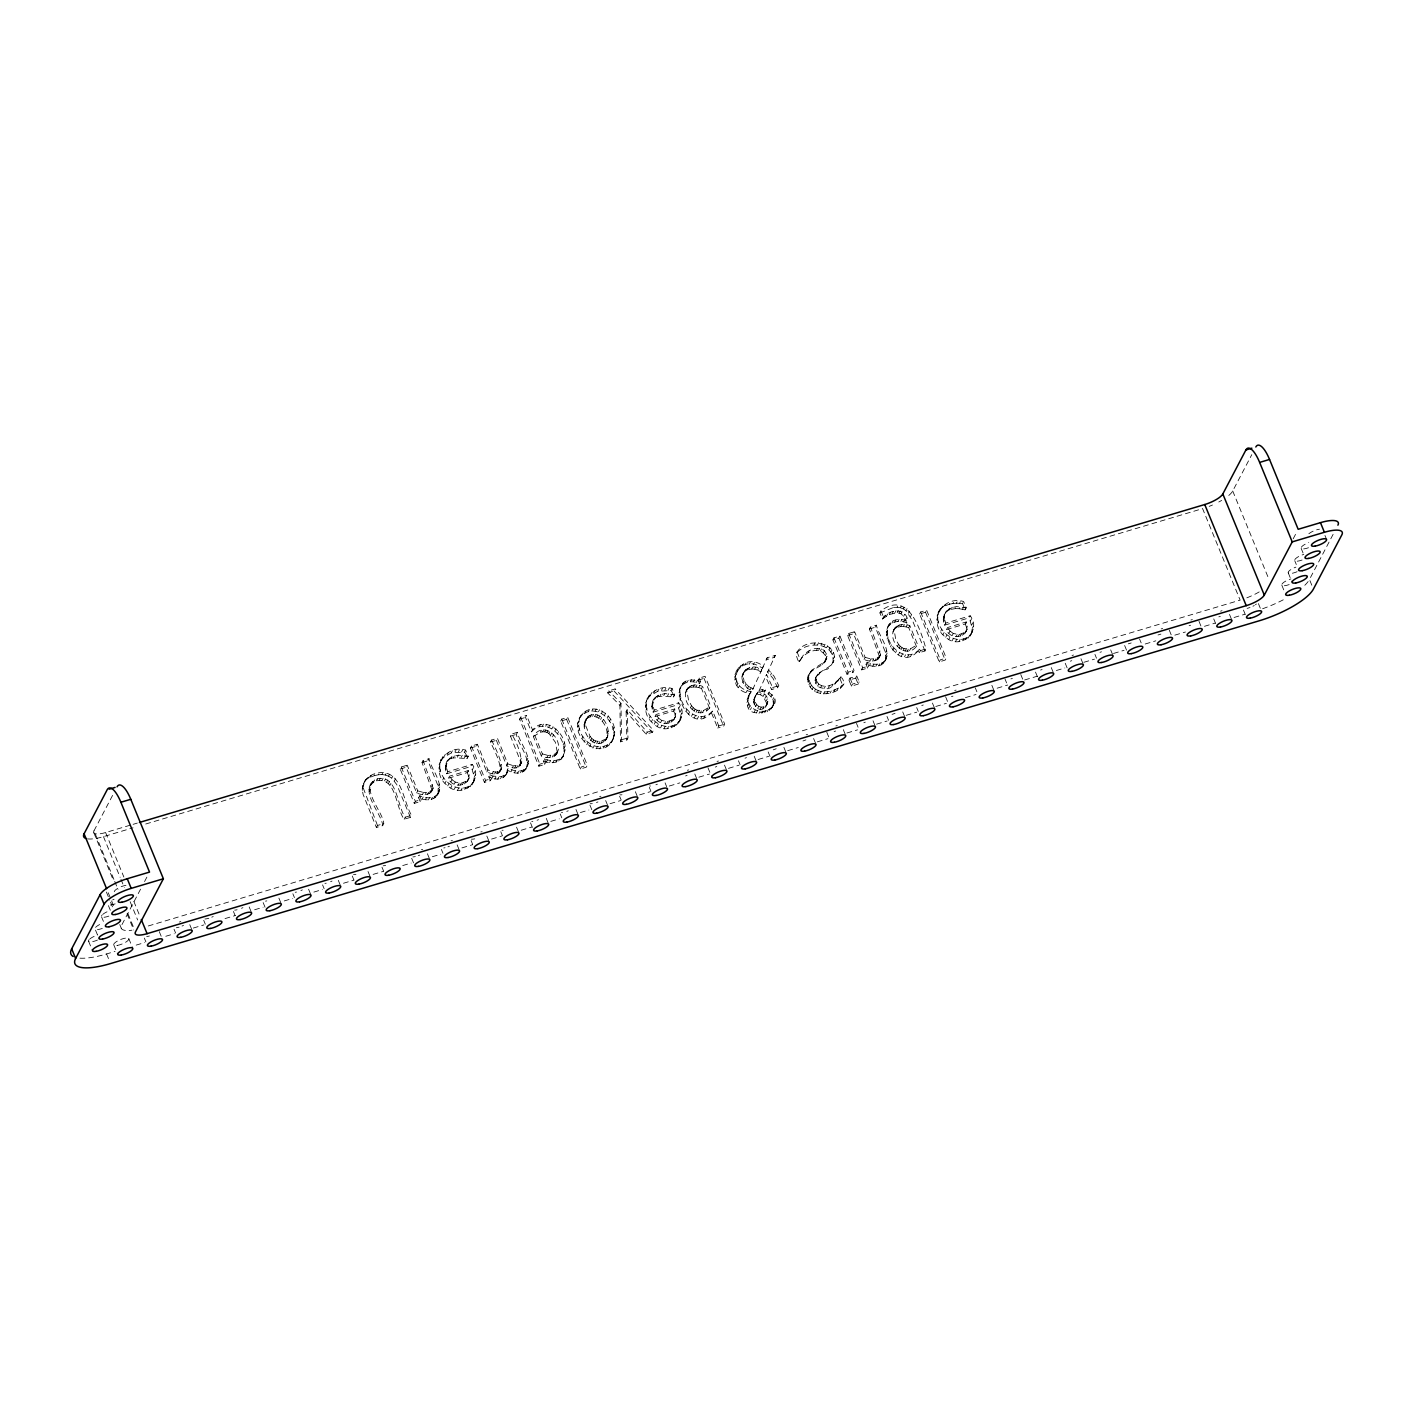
<?xml version="1.0" encoding="UTF-8"?>
<svg xmlns="http://www.w3.org/2000/svg" width="1413" height="1413" viewBox="0 0 1413 1413"><rect width="100%" height="100%" fill="white"/><g stroke="black" fill="none" stroke-linecap="round" stroke-linejoin="round"><path stroke-width="0.75" stroke-dasharray="5 3.75" d="M438.118 793.594L438.136 786.07L427.945 760.742L429.022 758.693C431.336 770.368 446.685 785.575 435.628 797.144C430.788 801.065 423.988 800.2 418.654 797.797L419.732 795.749C425.56 798.504 433.826 799.104 438.171 793.488M885.509 660.083L885.527 652.559L875.354 627.231L876.413 625.182C878.727 636.857 894.076 652.064 883.037 663.633C878.197 667.537 871.379 666.689 866.063 664.287L867.123 662.238C872.969 664.975 881.217 665.594 885.58 659.977M613.701 737.886C602.697 764.786 565.642 735.537 581.185 715.296C595.915 697.121 622.356 722.114 612.624 739.935C619.141 721.902 594.237 700.071 580.107 717.345L581.185 715.296M611.158 742.708L612.218 740.659C598.123 757.633 573.431 736.049 579.736 718.122L578.676 720.171M525.76 769.396C531.341 757.492 518.253 745.622 516.399 734.354L517.476 732.305C519.578 743.997 535.368 759.24 524.382 770.827C519.313 774.783 512.354 773.052 507.267 770.032L508.344 767.983C514.12 771.904 524.364 773.017 527.791 765.563M362.329 790.415C361.569 780.806 370.383 773.476 379.426 772.717C401.946 770.332 403.359 802.089 411.536 815.319L410.459 817.368L404.206 819.222C395.852 808.89 396.717 776.496 376.388 780.894C357.012 788.966 382.305 813.817 382.676 825.651L376.406 827.523L363.106 794.371L362.329 790.415L364.536 781.601M773.035 705.599C775.083 697.545 766.482 690.798 758.958 690.992L760.017 688.943C806.275 703.603 730.38 732.994 751.098 691.681C721.972 686.453 740.571 648.761 763.462 666.247L762.384 668.296C739.494 650.81 720.895 688.502 750.02 693.73L751.098 691.681M773.247 705.423C765.97 717.716 742.408 709.061 749.19 694.666M445.307 768.23L448.239 759.735L451.877 756.856L458.395 755.178L468.215 756.432L465.636 750.126C443.841 743.503 428.987 772.328 447.744 785.858C461.68 799.334 484.412 780.329 472.242 764.398L447.762 771.71L446.702 773.759L445.307 768.23L448.239 759.735M651.746 706.624L654.696 698.11L658.317 695.249L664.852 693.571L674.672 694.807L672.093 688.502C650.298 681.878 635.426 710.721 654.184 724.251C668.137 737.71 690.851 718.705 678.699 702.791L654.219 710.103L653.142 712.152L651.746 706.624L654.696 698.11M943.283 619.618L945.085 613.012L949.854 608.244L956.389 606.566L966.209 607.82L963.613 601.514C941.712 594.802 926.875 623.663 945.721 637.245C959.674 650.722 982.388 631.717 970.219 615.785L945.756 623.098L944.679 625.147L943.283 619.618L946.215 611.123M473.355 782.537L474.291 776.85L471.165 766.447L472.242 764.398M679.812 720.93L680.748 715.243L677.622 704.84L678.699 702.791M971.349 633.925L972.285 628.237L969.159 617.834L970.219 615.785M474.432 780.488C462.281 799.97 433.032 778.139 441.174 759.364L440.097 761.413M680.889 718.881C668.738 738.363 639.488 716.532 647.613 697.757L646.536 699.806M972.427 631.876C960.275 651.358 931.026 629.527 939.15 610.752M753.553 702.084L754.719 697.157L757.951 692.017C778.068 693.129 761.519 722.679 753.553 702.084L755.796 695.108M741.949 678.346C741.648 668.314 754.542 663.509 761.819 669.78L752.14 690.639L747.512 688.431L742.92 682.532L741.949 678.346L743.715 672.5M807.812 679.706C805.905 665.382 834.818 665.028 824.45 650.757C818.957 646.077 810.85 648.973 805.834 652.965C799.617 656.621 799.988 669.532 795.978 653.989C806.593 631.487 851.032 647.048 827.612 669.091C816.484 670.504 809.066 687.407 824.274 688.343C834.783 692.458 841.141 666.282 844.02 683.874C836.266 697.104 809.207 698.287 807.812 679.706L809.702 673.436M468.268 770.562L467.191 772.611C474.079 785.575 452.072 790.097 448.504 778.192L449.581 776.143L468.268 770.562L469.081 778.051L466.131 782.873M674.725 708.955L673.648 711.004C680.536 723.951 658.529 728.49 654.961 716.568L656.038 714.519L674.725 708.955L675.52 716.444L672.588 721.248M966.262 621.95L965.185 623.998C972.056 636.963 950.048 641.484 946.498 629.58L947.575 627.531L966.262 621.95L967.057 629.439L964.125 634.26M832.928 662.591C835.489 641.785 805.887 640.283 795.978 653.989M799.546 661.478C803.555 652.576 819.328 644.893 825.316 655.72C828.742 665.876 813.694 666.83 809.649 673.612M382.676 825.651L383.753 823.602C383.382 811.786 358.072 786.917 377.448 778.846C397.795 774.448 396.929 806.841 405.284 817.191L404.206 819.222M507.267 770.032L506.825 773.229L508.344 767.983M531.412 731.81C545.93 715.826 567.761 737.78 563.54 754.666C572.071 736.985 544.341 711.304 531.412 731.81L525.495 717.415L526.572 715.367L532.471 729.762M815.036 680.624C816.29 669.974 830.438 669.886 834.006 660.56M584.17 724.48L587.596 716.833C600.861 706.783 614.673 731.051 604.835 741.083C594.219 749.526 583.498 734.654 584.17 724.48L587.596 716.833M586.536 718.881C598.741 709.114 612.73 731.086 604.835 741.083M711.587 713.106L717.698 727.995L718.775 725.946L712.664 711.057C687.742 743.273 658.864 668.314 700.583 681.596L699.506 683.645C693.377 680.589 684.563 680.907 680.607 687.195M712.664 711.057C697.192 727.801 673.559 702.19 681.667 685.146M918.415 651.269L919.368 652.647L920.446 650.598L919.492 649.221C894.941 681.154 866.416 609.021 907.87 620.908L906.81 622.956C900.629 620.095 892.115 620.996 888.018 626.86M919.492 649.221C904.885 665.929 880.546 641.573 889.095 624.811M766.341 706.041L767.948 701.625M491.494 740.059C495.716 748.696 512.831 780.488 487.909 769.908L477.4 744.262L476.322 746.311L486.831 771.957C511.753 782.537 494.638 750.745 490.417 742.108L491.494 740.059L497.429 738.275L507.797 763.868L506.719 765.917C531.871 776.779 517.582 742.655 511.541 734.071L517.476 732.305M520.39 765.104L520.214 760.424L510.464 736.12L511.541 734.071M416.658 792.905L417.718 790.856L407.209 765.21L406.132 767.259L416.658 792.905C422.346 795.837 431.707 795.678 433.12 788.065L423.07 760.477L429.022 758.693M431.636 791.492L433.12 788.065M864.05 659.394L865.127 657.345L854.6 631.699L853.523 633.731L864.05 659.394C869.737 662.326 879.098 662.167 880.511 654.537L870.479 626.948L876.413 625.182M879.027 657.981L880.511 654.537M556.669 753.73L558.276 749.932C561.244 735.802 542.08 720.983 533.337 736.509L541.32 755.973C547.414 759.099 557.146 757.951 558.276 749.932M685.711 692.547C686.93 684.616 696.485 683.38 702.579 686.453L710.704 706.253C701.837 721.743 682.656 706.659 685.711 692.547L687.354 688.749M893.016 631.964C894.482 624.352 903.755 623.062 909.831 625.676L917.567 644.522C909.301 659.659 889.854 646.059 893.016 631.964L894.712 628.273M562.515 757.262L563.593 755.213C559.636 761.713 550.611 761.678 544.394 758.781L543.316 760.83C551.158 764.998 562.745 762.331 564.617 752.617M762.384 668.296L767.224 657.769L775.313 655.349L767.595 672.093L773.017 678.364L777.733 687.742L771.569 689.579L765.51 676.544L766.588 674.496L772.646 687.53L771.569 689.579M758.958 690.992L766.588 674.496M113.888 879.381L93.982 830.826L113.058 794.477M140.558 889.183L121.606 925.303A27.183 7.86 -22.3 0 0 131.921 930.196M144.55 881.588L147.535 875.883M363.459 783.65L366.197 779.058M362.435 786.917L363.512 784.869M365.119 781.089L368.51 776.867M367.451 778.916L371.548 775.083M370.471 777.115L374.251 775.702L375.328 773.653M370.012 785.186L371.089 783.138M369.199 787.253L370.277 785.204M371.478 783.438L372.555 781.389M368.934 789.39L370.012 787.341M373.597 781.99L374.657 779.958M369.182 791.633L370.259 789.584M374.251 775.702L378.348 774.766L379.426 772.717M376.388 780.894L377.448 778.846M378.348 774.766L382.005 774.554L383.064 772.522M379.249 780.312L380.327 778.263M381.987 780.294L383.064 778.245M382.005 774.554L385.343 775.031L386.42 772.999M384.495 780.859L385.572 778.828M385.343 775.031L388.522 776.161L389.599 774.112M386.685 782.043L387.745 779.994M388.416 783.579L389.493 781.548M410.459 817.368L396.682 784.427L391.737 778.157L392.796 776.108M389.864 785.434L390.942 783.385M419.732 795.749L421.286 799.564L420.226 801.613L414.274 803.379L400.179 769.025L401.257 766.976L407.209 765.21M394.386 780.912L395.463 778.863M376.406 827.523L377.483 825.475L383.753 823.602M432.042 790.114L422.01 762.525L423.07 760.477M414.274 803.379L415.351 801.33L421.286 799.564M422.487 794.53L423.547 792.481L428.598 792.269L432.714 789.443M442.905 756.573L441.827 758.622L451.295 752.882L464.559 752.158C474.291 765.652 448.504 750.674 446.031 763.674M439.107 764.592L440.167 762.543M444.283 756.273L445.342 754.224M422.134 799.052L423.211 797.003M438.895 768.071L439.973 766.023M425.154 794.707L426.231 792.658M447.426 754.365L448.504 752.317M427.521 794.318L428.598 792.269M431.601 786.564L432.678 784.515M439.461 771.851L440.538 769.802M425.348 799.758L426.426 797.727M429.464 793.558L430.541 791.51M451.295 752.882L452.372 750.833M430.806 792.64L431.883 790.591M445.395 765.828L446.473 763.779M448.751 760.194L449.829 758.145M428.404 799.899L429.464 797.85M450.8 758.905L451.877 756.856M454.951 752.069L456.028 750.02M445.731 770.88L446.367 766.182M438.136 786.07L439.196 784.038M431.336 799.369L432.396 797.321M453.308 757.933L454.385 755.902M442.728 779.852L443.806 777.804M438.648 788.843L439.726 786.794M433.703 798.416L434.78 796.367M458.395 751.84L459.472 749.791M435.628 797.144L436.705 795.095M438.648 791.351L439.708 789.302M437.112 795.537L439.196 791.545M457.317 757.227L458.395 755.178M445.042 783.155L446.119 781.106M461.556 751.946L462.634 749.897M461.168 757.315L462.245 755.266M464.559 752.158L465.636 750.126M447.744 785.858L448.804 783.809M450.959 781.742L452.036 779.711L449.581 776.143M464.453 757.88L465.531 755.831M490.399 780.665L488.845 776.85L489.922 774.801L491.477 778.616L490.399 780.665L484.465 782.431L470.37 748.078L471.447 746.029L477.4 744.262M450.818 787.977L451.895 785.928M466.802 758.569L467.88 756.52M467.155 758.463L468.215 756.432M454.227 784.144L455.286 782.096L461.186 783.173L467.208 780.824M454.156 789.425L455.216 787.377M458.059 785.257L459.137 783.208M457.565 790.132L458.642 788.101M460.108 785.222L461.186 783.173M462.387 784.745L463.446 782.696M461.08 790.132L462.157 788.083M464.524 783.915L465.601 781.866M468.286 776.814L469.346 774.766M472.454 769.59L473.532 767.542M467.279 781.601L469.081 778.051M464.683 789.408L465.76 787.359M473.761 773.476L474.839 771.427M467.685 788.26L468.763 786.211M474.291 776.85L475.369 774.819M470.123 786.758L471.2 784.71M474.15 779.852L475.21 777.804M472.013 784.851L473.09 782.82M490.417 742.108L496.369 740.324L497.429 738.275M486.831 771.957L487.909 769.908M484.465 782.431L485.542 780.382L491.477 778.616M544.394 758.781L545.86 762.384L544.782 764.433L538.848 766.217L519.56 719.182L520.638 717.133L526.572 715.367M492.166 773.723L493.243 771.675M492.007 778.174L493.066 776.126L501.544 776.691L506.525 773.635C503.558 780.4 494.373 780.135 488.845 776.85M494.603 773.971L495.68 771.922M500.167 766.411L501.244 764.362M496.705 773.67L497.765 771.622M494.921 778.987L495.998 776.938M498.418 772.999L499.496 770.95M499.619 772.152L501.756 767.754M500.343 771.092L501.421 769.043M497.712 779.199L498.789 777.15M506.719 765.917L507.355 762.614M500.467 778.722L501.544 776.691M503.275 777.503L504.353 775.454M512.354 767.771L513.431 765.74L517.812 765.652L521.468 763.073M510.976 771.816L512.054 769.767M514.738 767.983L515.798 765.934M520.214 760.424L521.291 758.375M516.734 767.701L517.812 765.652M514.332 772.893L515.409 770.862M539.201 726.777L540.278 724.728M518.465 767.012L519.542 764.963M519.666 766.164L521.803 761.766M517.476 773.229L518.536 771.18M542.433 726.176L543.493 724.127M533.337 736.509L540.367 732.27L541.444 730.221M526.819 760.247L527.879 758.198M520.514 772.752L521.591 770.703M540.367 732.27L542.627 731.828L543.705 729.779M545.63 726.3L546.69 724.251M522.616 771.922L523.693 769.873M527.314 763.055L528.391 761.006M524.382 770.827L525.442 768.778M527.261 765.475L528.338 763.426M542.627 731.828L544.8 731.863L545.877 729.815M548.809 727.13L549.887 725.081M544.8 731.863L546.884 732.393L547.961 730.362M557.217 751.981L555.397 742.284L548.88 733.418L549.957 731.369M551.971 728.684L553.048 726.635M550.77 734.919L551.829 732.87M541.32 755.973L542.398 753.924L534.414 734.46M554.956 730.892L556.016 728.861M552.465 736.897L553.543 734.848M560.678 721.142L561.738 719.093L567.69 717.309L587.313 765.175L586.236 767.224L580.301 768.99L560.678 721.142L566.613 719.358L567.69 717.309M538.848 766.217L539.925 764.168L545.86 762.384M557.57 733.7L558.647 731.651M546.955 757.456L548.014 755.407L553.348 755.037L557.746 751.681M546.372 761.925L547.449 759.876M549.675 757.562L550.752 755.513M552.271 757.085L553.348 755.037M549.551 762.614L550.628 760.565M554.214 756.291L555.291 754.242M555.68 755.16L556.757 753.111M552.783 762.755L553.861 760.706M563.116 744.898L564.193 742.849M555.998 762.155L557.058 760.123M563.84 748.431L564.917 746.382M577.917 723.368L578.994 721.319M582.174 715.013L583.251 712.964M558.736 761.006L559.813 758.958M563.981 751.681L565.059 749.632M577.864 726.865L578.941 724.816M584.894 713.176L585.971 711.128M560.908 759.382L561.985 757.333M578.518 730.627L579.595 728.578M588.267 711.834L589.327 709.785M584.505 722.29L586.377 718.369M588.197 717.68L589.274 715.632M591.782 711.11L592.842 709.061M584.311 726.971L585.247 722.432M590.298 716.815L591.376 714.766M592.542 716.373L593.619 714.324M595.173 711.092L596.251 709.043M581.82 738.646L582.898 736.597M594.696 716.426L595.774 714.377M627.178 709.573L627.973 737.886L626.895 739.935L620.484 741.843L619.901 705.317L607.696 692.882L608.773 690.833L615.132 688.943L653.424 730.291L652.347 732.34L646.147 734.177L626.1 711.622L627.178 709.573L647.225 732.146L653.424 730.291M598.458 711.763L599.536 709.715M596.763 716.956L597.84 714.907M584.099 741.984L585.176 739.953M598.741 717.981L599.819 715.932M601.638 713.141L602.715 711.092M589.027 738.469L590.104 736.42L585.388 724.922M607.696 692.882L614.054 690.975L615.132 688.943M586.731 744.686L587.808 742.637M600.596 719.482L601.673 717.451M590.74 740.5L591.817 738.451L590.104 736.42M604.587 715.19L605.665 713.141M602.309 721.513L603.386 719.464M589.716 746.753L590.793 744.704M592.595 742.002L593.672 739.953L591.817 738.451M580.301 768.99L581.379 766.941L587.313 765.175M607.201 717.892L608.279 715.843M594.573 743.008L595.65 740.96L599.889 741.507L605.912 739.034M592.912 748.131L593.99 746.082M596.639 743.521L597.717 741.489M609.48 721.248L610.557 719.199M596.215 748.819L597.293 746.771M598.812 743.556L599.889 741.507M619.901 705.317L620.978 703.285L608.773 690.833M601.09 743.114L602.168 741.066M607.06 733.082L608.138 731.033M599.624 748.802L600.702 746.753M603.174 742.267L604.252 740.218M607.201 735.572L608.279 733.541M606.071 739.582L607.943 735.696M603.139 748.095L604.199 746.046M612.836 729.408L613.913 727.359M606.407 746.788L607.484 744.739M613.507 733.241L614.584 731.192M609.074 744.987L610.151 742.938M613.436 736.738L614.514 734.707M620.484 741.843L621.543 739.794L620.978 703.285M649.362 694.966L648.284 697.015L657.751 691.275L671.016 690.551C680.748 704.045 654.961 689.049 652.488 702.049M645.547 702.968L646.624 700.919M650.722 694.666L651.799 692.617M645.352 706.447L646.412 704.398M653.883 692.741L654.961 690.692M645.918 710.244L646.995 708.196M657.751 691.275L658.829 689.226M651.852 704.222L652.93 702.173M655.208 698.57L656.286 696.538M657.257 697.298L658.317 695.249M661.408 690.445L662.485 688.414M652.188 709.273L652.824 704.575M659.765 696.326L660.825 694.278M649.185 718.246L650.263 716.197M664.852 690.215L665.912 688.166M663.774 695.62L664.852 693.571M651.499 721.548L652.576 719.5M668.013 690.321L669.091 688.29M646.147 734.177L647.225 732.146M667.625 695.708L668.702 693.659M671.016 690.551L672.093 688.502M654.184 724.251L655.261 722.202M657.416 720.135L658.493 718.087L656.038 714.519M670.91 696.256L671.987 694.225M657.275 726.353L658.352 724.321M673.259 696.962L674.319 694.913M673.595 696.856L674.672 694.807M660.666 722.538L661.743 720.489L667.643 721.566L673.665 719.217M679.512 689.738L680.589 687.689M682.267 685.093L683.344 683.044M660.595 727.801L661.673 725.752M679.017 692.741L680.095 690.692M684.475 683.45L685.552 681.402M664.516 723.65L665.594 721.601M679.123 696.15L680.201 694.119M687.124 682.338L688.202 680.289M664.022 728.525L665.099 726.476M666.565 723.615L667.643 721.566M679.9 699.965L680.96 697.916M668.826 723.138L669.903 721.089M690.409 681.702L691.487 679.671M686.276 690.798L688.378 687.301M667.537 728.525L668.614 726.476M670.981 722.308L672.04 720.259M674.725 715.19L675.803 713.141M687.301 689.35L689.88 686.188M678.911 707.984L679.971 705.935M693.412 681.825L694.49 679.794M673.736 719.976L675.52 716.444M688.802 688.237L691.84 685.376M671.14 727.801L672.217 725.752M690.763 687.424L693.218 686.983L694.295 684.934M680.218 711.852L681.278 709.803M696.344 682.479L697.421 680.43M699.506 683.645L698.075 680.13L699.152 678.081L705.087 676.315L724.71 724.163L723.65 726.211L717.698 727.995M674.142 726.635L675.22 724.604M680.748 715.243L681.825 713.194M693.218 686.983L695.903 687.036L696.98 685.005M676.58 725.134L677.657 723.085M680.589 718.246L681.667 716.197M678.47 723.244L679.529 721.195M685.747 711.587L686.824 709.538M695.903 687.036L698.693 687.566L699.771 685.517M698.075 680.13L704.01 678.364L705.087 676.315M690.445 707.772L691.522 705.723L688.59 700.353L686.771 690.498M709.626 708.302L701.502 688.502L702.579 686.453M688.449 714.254L689.509 712.205M692.158 709.768L693.235 707.719L691.522 705.723M691.434 716.356L692.494 714.307M694.066 711.269L695.143 709.22L693.235 707.719M696.079 712.311L697.157 710.262L703.674 710.421L710.704 706.253M694.384 717.733L695.461 715.685M698.181 712.859L699.258 710.81M697.527 718.493L698.605 716.444M700.353 712.911L701.431 710.863M702.614 712.47L703.674 710.421M700.724 718.616L701.802 716.568M706.253 710.933L707.33 708.884M703.798 718.051L704.875 716.002M735.961 671.952L737.038 669.903M734.972 674.496L736.049 672.464M737.515 669.656L738.593 667.607M734.619 677.198L735.696 675.149M739.529 667.731L740.606 665.682M742.019 666.212L743.097 664.163M734.901 680.024L735.979 677.975M744.987 665.064L746.046 663.015M735.82 682.991L736.897 680.942M737.038 685.429L738.116 683.38M742.637 674.549L744.669 670.839M742.09 676.403L743.167 674.354M743.591 672.888L745.993 669.444M749.226 664.287L750.303 662.238M744.916 671.493L747.707 668.349M738.522 687.46L739.6 685.411M746.629 670.398L749.791 667.537M742.92 682.532L743.997 680.483L743.026 676.297M753.394 664.516L754.471 662.467M748.713 669.568L751.716 669.02L752.793 666.971M745.004 686.029L746.082 683.98L743.997 680.483M751.716 669.02L754.683 669.197L755.761 667.148M747.512 688.431L748.572 686.4L746.082 683.98M746.064 692.547L747.141 690.498M754.683 669.197L757.668 670.115L758.746 668.066M750.073 689.95L751.151 687.901L753.217 688.608L752.14 690.639M767.224 657.769L766.146 659.818L774.236 657.398L775.313 655.349M761.819 669.78L760.742 671.829L757.668 670.115M747.053 699.541L748.131 697.51M746.947 702.508L748.025 700.459M747.866 705.829L748.943 703.78M748.943 707.878L750.02 705.829M767.595 672.093L768.672 670.045L774.094 676.315L778.81 685.694L777.733 687.742M753.694 699.735L754.772 697.686M754.719 697.157L757.951 692.017M750.427 709.609L751.504 707.56M754.171 704.257L754.613 700.036M761.925 691.31L763.002 689.261M770.509 675.061L771.586 673.012M756.873 694.066L760.441 694.754L761.519 692.723M755.619 706.677L756.697 704.628L755.249 702.208M764.398 691.964L765.475 689.915M754.118 712.187L755.196 710.138M766.888 703.674L763.108 696.379L764.186 694.331M757.668 708.39L758.746 706.341L756.697 704.628M756.397 712.982L757.474 710.933M764.892 698.411L765.97 696.362M760.159 709.202L761.236 707.154L763.938 706.871L767.418 703.992M768.301 693.977L769.379 691.928M759.028 713.371L760.106 711.322M766.235 700.901L767.312 698.852M762.861 708.92L763.938 706.871M761.837 713.318L762.914 711.269M764.91 707.842L765.987 705.794M771.021 696.662L772.099 694.613M764.698 712.717L765.775 710.668M772.699 699.665L773.759 697.616M767.135 711.799L768.213 709.75M773.3 701.696L774.359 699.647M769.184 710.615L770.262 708.584M773.406 703.674L774.483 701.625M770.862 709.185L771.94 707.136M772.169 707.471L774.112 703.55M799.104 661.62L800.623 659.429M808.13 652.7L809.207 650.651M814.012 644.893L815.089 642.844M817.579 644.752L818.639 642.703M816.449 650.369L817.526 648.32M820.829 645.246L821.889 643.198M818.533 650.492L819.593 648.443M820.388 650.969L821.465 648.92M823.973 646.289L825.051 644.24M808.006 677.516L809.084 675.467M811.009 671.97L812.086 669.921M808.112 682.09L808.89 677.657M823.39 652.806L824.45 650.757M826.587 647.772L827.665 645.723M808.942 684.669L810.02 682.62L809.19 680.042M832.911 639.895L833.988 637.846L839.94 636.062L854.017 670.416L852.957 672.464L847.005 674.248L832.911 639.895L838.863 638.111L839.94 636.062M825.316 655.72L826.393 653.671M828.936 649.786L830.014 647.737M810.32 687.266L811.398 685.217L810.02 682.62M822.384 664.463L823.461 662.432M815.407 678.258L816.467 676.209M816.732 676.191L817.791 674.142M825.987 658.317L827.064 656.268M824.574 662.626L826.835 658.546M818.957 674.372L820.017 672.323M830.862 652.152L831.921 650.104M812.157 689.456L813.234 687.407L811.398 685.217M815.725 683.38L816.802 681.331L816.113 678.593M832.222 654.731L833.299 652.682M814.471 691.257L815.531 689.208L813.234 687.407M817.597 686.082L818.675 684.051L816.802 681.331M833.281 658.829L834.359 656.798M817.226 692.67L818.304 690.621C827.241 694.083 837.238 689.88 844.02 683.874M867.123 662.238L868.695 666.053L867.617 668.084L861.683 669.868L847.588 635.514L848.665 633.466L854.6 631.699M820.547 687.778L821.624 685.729C829.078 687.689 836.867 683.133 840.558 676.721M820.299 693.606L821.359 691.558M824.274 688.343L825.333 686.294M823.461 693.977L824.538 691.946M828.407 687.672L829.484 685.623M826.764 693.801L827.824 691.752M832.027 686.17L833.105 684.122M830.155 693.041L831.233 690.992M835.171 683.98L836.249 681.931M837.697 681.402L838.774 679.353M839.499 678.77L841.035 676.58M833.935 691.699L834.995 689.65M837.326 690.039L838.404 687.99M879.434 656.586L869.401 628.997L870.479 626.948M847.005 674.248L848.083 672.199L854.017 670.416M840.329 688.096L841.406 686.047M906.81 622.956L903.614 616.28L900.982 613.772L897.184 612.694L889.307 614.531L882.383 618.947L879.91 612.924L880.988 610.875C908.4 589.98 920.358 629.439 926.045 648.938L924.967 650.969L919.368 652.647M848.948 680.112L850.025 678.063L856.79 676.05L859.245 682.055L858.186 684.104L851.421 686.117L848.948 680.112L855.713 678.099L856.79 676.05M882.383 618.947C887.859 609.409 906.051 606.548 907.87 620.908M882.701 618.859L883.779 616.81M884.202 617.658L885.28 615.626M886.534 616.086L887.611 614.037M851.421 686.117L852.481 684.069L859.245 682.055M889.307 614.531L890.384 612.483M879.91 612.924L893.528 607.484L894.588 605.435M861.683 669.868L862.742 667.819L868.695 666.053M892.239 613.383L893.316 611.334M893.528 607.484L897.096 607.29L898.156 605.241M894.853 612.8L895.93 610.752M869.878 661.019L870.956 658.97L875.989 658.758L880.105 655.932M886.852 629.35L887.929 627.301M889.713 624.829L890.773 622.78M886.287 632.247L887.364 630.198M869.525 665.523L870.602 663.474M891.921 623.239L892.998 621.19M897.184 612.694L898.262 610.663M897.096 607.29L900.346 607.749L901.423 605.7M872.563 661.196L873.623 659.147M886.357 635.461L887.435 633.43M899.233 613.03L900.311 610.999M894.676 622.109L895.754 620.06M874.93 660.807L875.989 658.758M878.992 653.053L880.069 651.004M872.757 666.247L873.835 664.198M887.081 639.047L888.159 636.998M900.346 607.749L903.296 608.879L904.373 606.831M876.872 660.048L877.932 657.999M900.982 613.772L902.059 611.723M878.197 659.112L879.275 657.063M897.962 621.402L899.039 619.353M893.634 630.322L895.771 626.913M875.795 666.371L876.872 664.34M894.694 628.962L897.29 625.818M924.967 650.969L912.48 620.537L905.98 610.699L907.058 608.65M900.858 621.349L901.936 619.318M896.213 627.867L899.269 625.023M903.614 616.28L904.673 614.231M878.727 665.841L879.804 663.81M885.527 652.559L886.605 650.51M898.209 627.072L900.646 626.595L901.706 624.546M886.039 655.332L887.117 653.283M890.402 646.907L891.462 644.858M881.111 664.905L882.189 662.856M903.702 621.897L904.779 619.848M908.4 613.242L909.477 611.193M905.574 619.936L906.634 617.887M883.037 663.633L884.114 661.584M886.039 657.84L887.117 655.791M884.503 662.026L886.587 658.034M900.646 626.595L903.331 626.542L904.408 624.493M892.769 650.174L893.846 648.125M910.573 616.527L911.632 614.478M903.331 626.542L906.086 626.913L907.164 624.864M897.449 646.395L898.527 644.346L895.701 639.206L894.093 629.915M895.471 652.806L896.549 650.757M916.489 646.571L908.753 627.708L909.831 625.676M899.145 648.284L900.205 646.236L898.527 644.346M919.616 614.019L920.675 611.97L926.628 610.204L946.251 658.052L945.173 660.101L939.239 661.867L919.616 614.019L925.55 612.253L926.628 610.204M898.403 654.802L899.48 652.753M900.999 649.733L902.077 647.702L900.205 646.236M902.995 650.722L904.073 648.691L910.52 648.797L917.567 644.522M901.37 656.109L902.448 654.06M905.079 651.252L906.157 649.203M904.514 656.815L905.592 654.767M907.217 651.287L908.294 649.238M909.442 650.845L910.52 648.797M907.641 656.886L908.718 654.837M910.626 656.321L911.703 654.29M938.073 612.8L940.881 607.961M937.084 615.98L938.161 613.931M939.822 610.01L943.336 605.612M936.872 619.459L937.949 617.41M942.259 607.661L946.498 603.704M937.455 623.239L938.532 621.19M945.421 605.753L949.289 604.269L950.348 602.221M943.389 617.216L944.467 615.167M944.025 615.061L947.805 609.533M946.728 611.582L949.854 608.244M949.289 604.269L952.945 603.457L954.022 601.408M943.725 622.268L944.361 617.569M948.777 610.292L952.362 607.29M940.722 631.24L941.8 629.191M952.945 603.457L956.371 603.227L957.449 601.179M951.285 609.321L955.312 608.614L956.389 606.566M943.036 634.543L944.096 632.494M956.371 603.227L959.551 603.333L960.61 601.284M955.312 608.614L959.162 608.703L960.239 606.654M959.162 608.703L965.132 609.851L962.553 603.545L963.613 601.514M945.721 637.245L946.798 635.196M948.953 633.13L950.031 631.099L947.575 627.531M962.447 609.268L963.507 607.219M948.812 639.365L949.889 637.316M964.779 609.957L965.856 607.908M965.132 609.851L966.209 607.82M952.203 635.532L953.28 633.483L959.18 634.561L965.185 632.212M939.239 661.867L940.316 659.836L946.251 658.052M952.132 640.813L953.21 638.764M956.053 636.645L957.131 634.596M955.559 641.52L956.619 639.488M958.102 636.609L959.18 634.561M960.363 636.133L961.441 634.084M959.056 641.52L960.134 639.471M962.5 635.302L963.578 633.254M966.262 628.202L967.34 626.153M970.431 620.978L971.508 618.929M965.256 632.989L967.057 629.439M962.677 640.796L963.737 638.747M971.738 624.864L972.815 622.815M965.68 639.647L966.739 637.599M972.285 628.237L973.363 626.206M968.099 638.146L969.177 636.097M972.126 631.24L973.204 629.191M969.989 636.239L971.067 634.207M1228.78 495.468A27.183 7.86 -22.3 0 0 1232.719 491L1251.794 454.65M1293.195 538.795L1297.187 531.2M1310.469 577.511L1333.837 532.948M808.625 675.485L810.726 671.564M505.448 775.684L507.903 771.18M748.113 696.697L750.02 693.73M93.982 830.826A16.32 4.716 -22.3 0 0 105.604 832.54L130.967 824.962M133.087 824.344L137.308 823.072M87.535 838.863A27.183 7.86 -22.3 0 0 103.467 836.637L133.052 827.806M145.733 824.009L1202.604 508.627L1240.137 600.136L147.323 926.257M519.56 719.182L525.495 717.415M400.179 769.025L406.132 767.259M422.01 762.525L427.945 760.742M470.37 748.078L476.322 746.311M510.464 736.12L516.399 734.354M847.588 635.514L853.523 633.731M869.401 628.997L875.354 627.231M446.702 773.759L471.165 766.447M653.142 712.152L677.622 704.84M944.679 625.147L969.159 617.834M448.504 778.192L467.191 772.611M654.961 716.568L673.648 711.004M946.498 629.58L965.185 623.998M772.646 687.53L778.81 685.694M621.543 739.794L627.973 737.886M920.446 650.598L926.045 648.938M405.284 817.191L411.536 815.319M718.775 725.946L724.71 724.163M79.94 958.173A48.943 14.148 -22.3 0 0 106.576 953.952L115.036 951.426M136.178 945.103L144.638 942.595M165.798 936.271L174.258 933.746M193.298 928.058L203.878 924.914M225.038 918.591L235.6 915.447M254.64 909.76L263.101 907.234M284.26 900.929L292.721 898.403M313.88 892.08L322.341 889.554M343.483 883.249L354.062 880.087M373.103 874.4L383.682 871.256M402.723 865.568L411.183 863.043M432.343 856.737L440.803 854.211M461.945 847.888L472.525 844.744M491.565 839.057L502.145 835.895M521.185 830.226L531.765 827.064M550.805 821.377L559.265 818.851M580.407 812.546L588.868 810.02M610.027 803.697L620.607 800.553M639.647 794.865L650.227 791.704M669.267 786.034L679.83 782.873M698.87 777.185L709.45 774.041M728.49 768.354L739.07 765.192M758.11 759.505L768.69 756.361M787.712 750.674L798.292 747.512M817.332 741.843L827.912 738.681M846.952 732.994L857.532 729.85M876.572 724.163L887.152 721.001M906.175 715.331L916.754 712.17M935.795 706.482L946.374 703.321M965.415 697.651L975.994 694.49M997.136 688.184L1007.716 685.022M1024.637 679.971L1037.336 676.191M1056.376 670.504L1064.837 667.978M1083.877 662.291L1094.457 659.147M1113.497 653.46L1124.059 650.298M1145.219 643.992L1155.799 640.831M1174.839 635.144L1185.419 632M1204.459 626.312L1215.021 623.151M1234.061 617.481L1244.641 614.319M959.551 603.333L962.553 603.545M542.398 753.924L548.014 755.407M865.127 657.345L870.956 658.97M417.718 790.856L423.547 792.481M906.086 626.913L908.753 627.708M758.746 706.341L761.236 707.154M507.797 763.868L513.431 765.74M698.693 687.566L701.502 688.502M489.922 774.801L493.066 776.126M902.077 647.702L904.073 648.691M815.531 689.208L818.304 690.621M593.672 739.953L595.65 740.96M546.884 732.393L548.88 733.418M695.143 709.22L697.157 710.262M818.675 684.051L821.624 685.729M748.572 686.4L751.151 687.901M760.441 694.754L763.108 696.379M388.522 776.161L391.737 778.157M903.296 608.879L905.98 610.699M950.031 631.099L953.28 633.483M658.493 718.087L661.743 720.489M452.036 779.711L455.286 782.096M614.054 690.975L652.347 732.34M1324.935 535.439L1326.524 539.289M1301.161 548.385L1303.545 554.161M1311.812 585.229L1309.445 579.436A48.943 14.148 -22.3 0 1 1304.27 585.794M1294.732 560.661L1296.304 564.511M1288.285 572.936L1292.224 582.58M1281.838 585.229L1284.205 591.005M1232.719 491L1268.591 578.447M1258.418 603.616L1261.579 611.317M1243.458 610.063L1246.619 617.764M1229.504 614.408L1231.871 620.183M1213.749 618.912L1216.911 626.63M1199.001 621.331L1202.163 629.05M1169.293 630.198L1172.454 637.917M1139.585 639.065L1141.174 642.915M1124.642 645.511L1127.804 653.23M1110.671 649.856L1113.038 655.65M1094.934 654.378L1096.506 658.228M1080.963 658.723L1083.347 664.499M1065.225 663.245L1068.387 670.945M1051.254 667.59L1053.639 673.365M1035.517 672.111L1038.679 679.812M1020.769 674.531L1023.93 682.232M1005.014 679.052L1006.604 682.903M991.855 685.323L994.222 691.098M975.306 687.919L976.895 691.769M925.55 612.253L945.173 660.101M920.675 611.97L940.316 659.836M945.615 696.786L947.982 702.561M932.439 703.056L934.805 708.831M880.988 610.875L883.461 616.898M916.684 707.577L918.273 711.428M902.73 711.922L905.097 717.698M866.063 664.287L867.617 668.084M886.993 716.444L888.565 720.294M848.665 633.466L862.742 667.819M855.713 678.099L858.186 684.104M873.022 720.789L875.389 726.565M838.863 638.111L852.957 672.464M833.988 637.846L848.083 672.199M850.025 678.063L852.481 684.069M839.958 678.629L842.96 685.906M856.49 723.368L858.062 727.236M843.314 729.656L845.681 735.431M797.056 651.941L800.182 659.571M826.782 732.234L829.943 739.953M813.605 738.522L815.99 744.298M783.897 747.389L786.282 753.164M768.16 751.893L771.321 759.611M754.206 756.238L756.573 762.031M738.451 760.759L740.041 764.61M704.01 678.364L723.65 726.211M699.152 678.081L700.583 681.596M724.498 765.104L726.865 770.897M707.948 767.701L711.905 777.327M694.79 773.971L697.157 779.746M665.081 782.837L666.653 786.688M649.326 787.359L650.916 791.209M635.373 791.704L637.74 797.48M619.618 796.226L621.208 800.076M605.665 800.57L608.032 806.346M566.613 719.358L586.236 767.224M561.738 719.093L581.379 766.941M589.928 805.092L593.089 812.793M575.956 809.437L578.323 815.213M543.316 760.83L544.782 764.433M520.638 717.133L539.925 764.168M560.219 813.959L561.791 817.809M546.248 818.304L548.615 824.079M530.511 822.825L533.672 830.526M496.369 740.324L506.278 764.645M516.54 827.17L518.924 832.946M471.447 746.029L485.542 780.382M500.803 831.692L502.374 835.542M486.831 836.037L489.216 841.812M471.094 840.558L472.666 844.409M457.141 844.903L459.508 850.679M441.386 849.407L442.976 853.275M418.654 797.797L420.226 801.613M401.257 766.976L415.351 801.33M427.433 853.77L429.799 859.546M411.678 858.274L414.839 865.992M377.483 825.475L363.406 788.383M381.969 867.14L383.559 870.991M368.016 871.485L370.383 877.279M352.261 876.007L353.851 879.857M338.308 880.352L340.674 886.145M322.57 884.874L324.142 888.724M308.599 889.219L310.966 895.012M292.862 893.74L294.434 897.591M278.891 898.085L281.258 903.861M263.154 902.607L266.315 910.308M249.183 906.952L251.567 912.727M233.445 911.473L235.017 915.324M203.737 920.34L205.309 924.19M189.784 924.685L192.15 930.461M174.029 929.206L175.618 933.057M159.28 931.626L162.442 939.327M105.604 832.54L123.867 877.049M133.811 901.317L139.622 915.483M103.467 836.637L120.14 877.296M120.97 879.345L124.309 887.47M130.155 901.706L137.662 920.004M144.32 938.073L145.91 941.923M114.718 881.394L118.038 889.501M128 913.769L134.624 929.948M93.876 832.84L112.952 879.363M127.064 913.752L133.705 929.948M128.777 938.568L132.734 948.194M108.253 892.751L110.762 898.862M111.592 900.893L114.1 906.987M106.417 892.045L109.755 900.187M110.585 902.218L113.093 908.312M119.769 924.579L121.43 928.641M110.32 910.255L107.953 904.461A8.16 2.349 -22.3 0 0 115.301 903.825M113.835 945.014L117.774 954.64M101.506 916.754L103.891 922.53M106.576 953.952L109.737 961.652M97.444 934.805L95.077 929.03A8.16 2.349 -22.3 0 0 95.483 929.348L96.155 929.542A8.16 2.349 -22.3 0 0 102.425 928.376M88.63 941.305L92.569 950.931M944.785 620.219L945.756 623.098M653.265 707.224L654.219 710.103M446.808 768.831L447.762 771.71M626.1 711.622L626.895 739.935M923.254 704.999A8.16 2.349 -22.3 0 1 921.771 705.493M1283.251 599.819A48.943 14.148 -22.3 0 1 1262.304 608.862M538.547 819.664A8.16 2.349 -22.3 0 1 537.064 820.246M532.86 821.359A8.16 2.349 -22.3 0 1 531.73 821.448M687.089 775.331A8.16 2.349 -22.3 0 1 685.588 775.931M687.336 770.279A8.16 2.349 -22.3 0 1 688.749 769.908M474.75 838.845A8.16 2.349 -22.3 0 1 471.394 839.145M480.809 831.957A8.16 2.349 -22.3 0 1 482.116 831.709M805.905 739.864A8.16 2.349 -22.3 0 1 802.937 740.96M806.169 734.813A8.16 2.349 -22.3 0 1 807.582 734.442M776.196 748.731A8.16 2.349 -22.3 0 1 773.229 749.826M746.488 757.598A8.16 2.349 -22.3 0 1 745.004 758.198M355.935 874.311A8.16 2.349 -22.3 0 1 353.497 874.647M302.329 889.907A8.16 2.349 -22.3 0 1 300.898 890.579M296.518 892.045A8.16 2.349 -22.3 0 1 295.211 892.274M597.964 801.93A8.16 2.349 -22.3 0 1 596.48 802.513M592.277 803.626A8.16 2.349 -22.3 0 1 590.21 803.679M599.642 796.49A8.16 2.349 -22.3 0 1 600.931 796.261M503.152 830.226A8.16 2.349 -22.3 0 1 502.021 830.314M419.714 855.112A8.16 2.349 -22.3 0 1 418.23 855.713M415.334 856.578A8.16 2.349 -22.3 0 1 412.896 856.914M421.392 849.69A8.16 2.349 -22.3 0 1 422.699 849.443M385.625 865.445A8.16 2.349 -22.3 0 1 383.206 865.78M621.985 794.76A8.16 2.349 -22.3 0 1 619.918 794.812M332.037 881.041A8.16 2.349 -22.3 0 1 330.607 881.712M326.226 883.178A8.16 2.349 -22.3 0 1 324.919 883.408M835.613 731.016A8.16 2.349 -22.3 0 1 834.129 731.598M835.878 725.946A8.16 2.349 -22.3 0 1 837.291 725.576M657.381 784.197A8.16 2.349 -22.3 0 1 655.897 784.78M650.563 785.999A8.16 2.349 -22.3 0 1 649.627 785.946M183.496 925.374A8.16 2.349 -22.3 0 1 182.065 926.045M179.098 927.122A8.16 2.349 -22.3 0 1 176.378 927.74M179.363 922.071A8.16 2.349 -22.3 0 1 180.846 921.47M865.321 722.149A8.16 2.349 -22.3 0 1 863.838 722.732M1131.195 642.95A8.16 2.349 -22.3 0 1 1128.298 643.816M1190.611 625.217A8.16 2.349 -22.3 0 1 1189.128 625.712M1190.876 620.06A8.16 2.349 -22.3 0 1 1192.342 619.565M1256.387 604.04A8.16 2.349 -22.3 0 1 1255.433 604.764M1254.267 605.506A8.16 2.349 -22.3 0 1 1252.942 606.23M1250.01 607.484A8.16 2.349 -22.3 0 1 1247.114 608.349M568.256 810.797A8.16 2.349 -22.3 0 1 566.772 811.38M562.568 812.493A8.16 2.349 -22.3 0 1 561.438 812.599M242.912 907.641A8.16 2.349 -22.3 0 1 241.482 908.312M237.101 909.76A8.16 2.349 -22.3 0 1 234.664 910.113M266.81 900.893A8.16 2.349 -22.3 0 1 265.503 901.141M1101.486 651.817A8.16 2.349 -22.3 0 1 1100.003 652.294M1160.903 634.084A8.16 2.349 -22.3 0 1 1158.006 634.949M1161.168 628.926A8.16 2.349 -22.3 0 1 1162.634 628.432M213.204 916.507A8.16 2.349 -22.3 0 1 211.773 917.178M208.806 918.256A8.16 2.349 -22.3 0 1 204.956 918.98M449.422 846.263A8.16 2.349 -22.3 0 1 447.939 846.846M445.042 847.712A8.16 2.349 -22.3 0 1 443.753 847.959M451.1 840.823A8.16 2.349 -22.3 0 1 452.407 840.576M952.963 696.132A8.16 2.349 -22.3 0 1 951.479 696.627M954.693 690.48A8.16 2.349 -22.3 0 1 956.106 690.109M716.78 766.464A8.16 2.349 -22.3 0 1 715.296 767.065M717.045 761.413A8.16 2.349 -22.3 0 1 718.458 761.042M1012.362 678.399A8.16 2.349 -22.3 0 1 1010.896 678.894M1042.07 669.532A8.16 2.349 -22.3 0 1 1040.586 670.027M1071.778 660.683A8.16 2.349 -22.3 0 1 1070.295 661.16M1072.043 655.526A8.16 2.349 -22.3 0 1 1073.527 655.031M895.03 713.282A8.16 2.349 -22.3 0 1 892.062 714.36M1297.116 571.7A8.16 2.349 -22.3 0 1 1289.804 573.501A8.16 2.349 -22.3 0 1 1288.78 571.294L1289.521 570.587A8.16 2.349 -22.3 0 1 1295.898 567.143M95.572 927.387A8.16 2.349 -22.3 0 1 102.672 923.219M1302.08 560.025A8.16 2.349 -22.3 0 1 1294.661 559.937A8.16 2.349 -22.3 0 1 1303.81 554.373M1289.186 584.576A8.16 2.349 -22.3 0 1 1281.768 584.505A8.16 2.349 -22.3 0 1 1290.917 578.924M108.854 916.101A8.16 2.349 -22.3 0 1 102.019 915.094M102.743 914.405A8.16 2.349 -22.3 0 1 109.119 910.943M97.462 940.069A8.16 2.349 -22.3 0 1 90.149 941.87A8.16 2.349 -22.3 0 1 89.125 939.663M89.867 938.956A8.16 2.349 -22.3 0 1 97.709 935.017M1220.32 616.351A8.16 2.349 -22.3 0 1 1218.836 616.845M1220.567 611.193A8.16 2.349 -22.3 0 1 1222.051 610.699M149.407 935.989A8.16 2.349 -22.3 0 1 146.687 936.607M1308.509 547.732A8.16 2.349 -22.3 0 1 1301.055 547.926A8.16 2.349 -22.3 0 1 1308.774 542.574M1308.844 533.743A8.16 2.349 -22.3 0 1 1319.424 529.186M1259.213 591.906A27.183 7.86 -22.3 0 1 1246.725 597.876M114.276 891.744A8.16 2.349 -22.3 0 1 119.098 887.647A8.16 2.349 -22.3 0 1 127.347 885.174M112.651 899.922A8.16 2.349 -22.3 0 1 114.082 899.251M1221.68 500.396A27.183 7.86 -22.3 0 1 1218.783 502.004M1212.478 505.006A27.183 7.86 -22.3 0 1 1209.192 506.366M117.385 945.403A8.16 2.349 -22.3 0 0 128.901 939.009A8.16 2.349 -22.3 0 0 117.615 940.934A8.16 2.349 -22.3 0 0 117.385 945.403"/><path stroke-width="1.5" d="M85.928 838.492A27.183 7.86 -22.3 0 1 84.074 833.794L107.158 789.779A24.463 7.63 73.4 0 1 120.882 802.248L149.531 872.086L127.258 878.727A24.463 7.065 -22.3 0 0 100.146 894.588L71.674 948.83A48.943 14.148 -22.3 0 0 73.193 956.495M163.378 878.762L135.454 931.979A16.32 4.716 -22.3 0 0 147.093 933.675L1246.231 605.665A16.32 4.716 -22.3 0 0 1264.299 595.103L1292.224 541.886L1324.405 532.277A24.463 7.065 -22.3 0 1 1341.855 534.838L1313.401 589.08A48.943 14.148 -22.3 0 1 1259.177 620.802L110.514 963.578A48.943 14.148 -22.3 0 1 75.631 958.456L104.085 904.232A24.463 7.065 -22.3 0 1 131.197 888.371L163.378 878.762L130.791 799.299A24.463 7.63 73.4 0 0 117.067 786.829M139.428 822.454L1204.741 504.529A16.32 4.716 -22.3 0 0 1222.828 493.949L1245.913 449.952L1251.865 448.168M109.154 789.196L115.089 787.412M120.882 802.248L130.791 799.299M1245.913 449.952A24.463 7.63 73.4 0 1 1259.637 462.404L1269.545 459.455L1298.176 529.292L1320.466 522.651A24.463 7.065 -22.3 0 1 1337.899 525.212M1320.466 522.651L1324.405 532.277M1259.637 462.404L1292.224 541.886M1222.828 493.949L1264.299 595.103M1204.741 504.529L1246.231 605.665M127.258 878.727L131.197 888.371M141.282 919.527L147.093 933.675M84.074 833.794L106.593 888.689M100.146 894.588L104.085 904.232M71.674 948.83L75.631 958.456M1255.821 447.003A24.463 7.63 73.4 0 1 1269.545 459.455M893.705 724.533A8.16 2.349 -22.3 0 0 905.221 718.14A8.16 2.349 -22.3 0 0 893.934 720.082A8.16 2.349 -22.3 0 0 893.705 724.533M1071.955 671.352A8.16 2.349 -22.3 0 0 1083.453 664.958A8.16 2.349 -22.3 0 0 1072.184 666.883A8.16 2.349 -22.3 0 0 1071.955 671.352M1295.792 582.968A8.16 2.349 -22.3 0 0 1307.308 576.575A8.16 2.349 -22.3 0 0 1296.021 578.5A8.16 2.349 -22.3 0 0 1295.792 582.968M102.584 939.062A8.16 2.349 -22.3 0 0 114.1 932.668A8.16 2.349 -22.3 0 0 102.813 934.594A8.16 2.349 -22.3 0 0 102.584 939.062M1302.238 570.693A8.16 2.349 -22.3 0 0 1313.754 564.299A8.16 2.349 -22.3 0 0 1302.468 566.224A8.16 2.349 -22.3 0 0 1302.238 570.693M685.764 786.599A8.16 2.349 -22.3 0 0 697.28 780.206A8.16 2.349 -22.3 0 0 685.994 782.131A8.16 2.349 -22.3 0 0 685.764 786.599M448.115 857.514A8.16 2.349 -22.3 0 0 459.631 851.121A8.16 2.349 -22.3 0 0 448.345 853.046A8.16 2.349 -22.3 0 0 448.115 857.514M329.282 892.981A8.16 2.349 -22.3 0 0 340.798 886.587A8.16 2.349 -22.3 0 0 329.512 888.512A8.16 2.349 -22.3 0 0 329.282 892.981M388.699 875.248A8.16 2.349 -22.3 0 0 400.215 868.854A8.16 2.349 -22.3 0 0 388.928 870.779A8.16 2.349 -22.3 0 0 388.699 875.248M418.407 866.381A8.16 2.349 -22.3 0 0 429.923 859.987A8.16 2.349 -22.3 0 0 418.637 861.912A8.16 2.349 -22.3 0 0 418.407 866.381M953.121 706.818A8.16 2.349 -22.3 0 0 964.637 700.424A8.16 2.349 -22.3 0 0 953.351 702.349A8.16 2.349 -22.3 0 0 953.121 706.818M863.997 733.4A8.16 2.349 -22.3 0 0 875.512 727.006A8.16 2.349 -22.3 0 0 864.226 728.931A8.16 2.349 -22.3 0 0 863.997 733.4M834.306 742.267A8.16 2.349 -22.3 0 0 845.804 735.873A8.16 2.349 -22.3 0 0 834.518 737.798A8.16 2.349 -22.3 0 0 834.306 742.267M923.413 715.667A8.16 2.349 -22.3 0 0 934.929 709.291A8.16 2.349 -22.3 0 0 923.643 711.216A8.16 2.349 -22.3 0 0 923.413 715.667M1042.246 680.218A8.16 2.349 -22.3 0 0 1053.762 673.824A8.16 2.349 -22.3 0 0 1042.476 675.75A8.16 2.349 -22.3 0 0 1042.246 680.218M1012.538 689.085A8.16 2.349 -22.3 0 0 1024.054 682.691A8.16 2.349 -22.3 0 0 1012.768 684.616A8.16 2.349 -22.3 0 0 1012.538 689.085M180.758 937.314A8.16 2.349 -22.3 0 0 192.274 930.92A8.16 2.349 -22.3 0 0 180.988 932.845A8.16 2.349 -22.3 0 0 180.758 937.314M982.83 697.951A8.16 2.349 -22.3 0 0 994.346 691.558A8.16 2.349 -22.3 0 0 983.059 693.483A8.16 2.349 -22.3 0 0 982.83 697.951M121.341 955.029A8.16 2.349 -22.3 0 0 132.857 948.653A8.16 2.349 -22.3 0 0 121.571 950.578A8.16 2.349 -22.3 0 0 121.341 955.029M1131.354 653.618A8.16 2.349 -22.3 0 0 1142.87 647.225A8.16 2.349 -22.3 0 0 1131.583 649.15A8.16 2.349 -22.3 0 0 1131.354 653.618M1101.663 662.485A8.16 2.349 -22.3 0 0 1113.161 656.091A8.16 2.349 -22.3 0 0 1101.875 658.016A8.16 2.349 -22.3 0 0 1101.663 662.485M1220.479 627.019A8.16 2.349 -22.3 0 0 1231.995 620.625A8.16 2.349 -22.3 0 0 1220.708 622.55A8.16 2.349 -22.3 0 0 1220.479 627.019M1190.77 635.885A8.16 2.349 -22.3 0 0 1202.286 629.491A8.16 2.349 -22.3 0 0 1191 631.417A8.16 2.349 -22.3 0 0 1190.77 635.885M1250.187 618.152A8.16 2.349 -22.3 0 0 1261.703 611.758A8.16 2.349 -22.3 0 0 1250.417 613.684A8.16 2.349 -22.3 0 0 1250.187 618.152M240.175 919.58A8.16 2.349 -22.3 0 0 251.673 913.187A8.16 2.349 -22.3 0 0 240.387 915.112A8.16 2.349 -22.3 0 0 240.175 919.58M1161.062 644.752A8.16 2.349 -22.3 0 0 1172.578 638.358A8.16 2.349 -22.3 0 0 1161.292 640.283A8.16 2.349 -22.3 0 0 1161.062 644.752M745.181 768.866A8.16 2.349 -22.3 0 0 756.697 762.472A8.16 2.349 -22.3 0 0 745.41 764.398A8.16 2.349 -22.3 0 0 745.181 768.866M151.05 946.162A8.16 2.349 -22.3 0 0 162.566 939.786A8.16 2.349 -22.3 0 0 151.279 941.712A8.16 2.349 -22.3 0 0 151.05 946.162M537.24 830.915A8.16 2.349 -22.3 0 0 548.739 824.538A8.16 2.349 -22.3 0 0 537.452 826.464A8.16 2.349 -22.3 0 0 537.24 830.915M804.598 751.133A8.16 2.349 -22.3 0 0 816.096 744.739A8.16 2.349 -22.3 0 0 804.809 746.665A8.16 2.349 -22.3 0 0 804.598 751.133M358.99 884.114A8.16 2.349 -22.3 0 0 370.506 877.72A8.16 2.349 -22.3 0 0 359.22 879.645A8.16 2.349 -22.3 0 0 358.99 884.114M477.824 848.648A8.16 2.349 -22.3 0 0 489.322 842.254A8.16 2.349 -22.3 0 0 478.053 844.179A8.16 2.349 -22.3 0 0 477.824 848.648M507.532 839.781A8.16 2.349 -22.3 0 0 519.03 833.405A8.16 2.349 -22.3 0 0 507.762 835.33A8.16 2.349 -22.3 0 0 507.532 839.781M299.574 901.847A8.16 2.349 -22.3 0 0 311.09 895.453A8.16 2.349 -22.3 0 0 299.803 897.379A8.16 2.349 -22.3 0 0 299.574 901.847M626.348 804.333A8.16 2.349 -22.3 0 0 637.864 797.939A8.16 2.349 -22.3 0 0 626.577 799.864A8.16 2.349 -22.3 0 0 626.348 804.333M774.889 760A8.16 2.349 -22.3 0 0 786.387 753.606A8.16 2.349 -22.3 0 0 775.119 755.531A8.16 2.349 -22.3 0 0 774.889 760M566.931 822.066A8.16 2.349 -22.3 0 0 578.447 815.672A8.16 2.349 -22.3 0 0 567.161 817.597A8.16 2.349 -22.3 0 0 566.931 822.066M1289.345 595.244A8.16 2.349 -22.3 0 0 1300.861 588.85A8.16 2.349 -22.3 0 0 1289.574 590.775A8.16 2.349 -22.3 0 0 1289.345 595.244M109.031 926.769A8.16 2.349 -22.3 0 0 120.547 920.393A8.16 2.349 -22.3 0 0 109.26 922.318A8.16 2.349 -22.3 0 0 109.031 926.769M96.137 951.338A8.16 2.349 -22.3 0 0 107.653 944.944A8.16 2.349 -22.3 0 0 96.367 946.869A8.16 2.349 -22.3 0 0 96.137 951.338M715.473 777.733A8.16 2.349 -22.3 0 0 726.989 771.339A8.16 2.349 -22.3 0 0 715.702 773.264A8.16 2.349 -22.3 0 0 715.473 777.733M656.056 795.466A8.16 2.349 -22.3 0 0 667.572 789.072A8.16 2.349 -22.3 0 0 656.286 790.997A8.16 2.349 -22.3 0 0 656.056 795.466M210.466 928.447A8.16 2.349 -22.3 0 0 221.965 922.053A8.16 2.349 -22.3 0 0 210.696 923.978A8.16 2.349 -22.3 0 0 210.466 928.447M596.639 813.199A8.16 2.349 -22.3 0 0 608.155 806.805A8.16 2.349 -22.3 0 0 596.869 808.731A8.16 2.349 -22.3 0 0 596.639 813.199M269.883 910.714A8.16 2.349 -22.3 0 0 281.381 904.32A8.16 2.349 -22.3 0 0 270.095 906.245A8.16 2.349 -22.3 0 0 269.883 910.714M1308.685 558.418A8.16 2.349 -22.3 0 0 1320.201 552.024A8.16 2.349 -22.3 0 0 1308.915 553.949A8.16 2.349 -22.3 0 0 1308.685 558.418M1315.132 546.125A8.16 2.349 -22.3 0 0 1326.648 539.731A8.16 2.349 -22.3 0 0 1315.362 541.656A8.16 2.349 -22.3 0 0 1315.132 546.125M115.477 914.494A8.16 2.349 -22.3 0 0 126.993 908.1A8.16 2.349 -22.3 0 0 115.707 910.025A8.16 2.349 -22.3 0 0 115.477 914.494M121.924 902.218A8.16 2.349 -22.3 0 0 133.423 895.824A8.16 2.349 -22.3 0 0 122.154 897.75A8.16 2.349 -22.3 0 0 121.924 902.218"/></g></svg>
